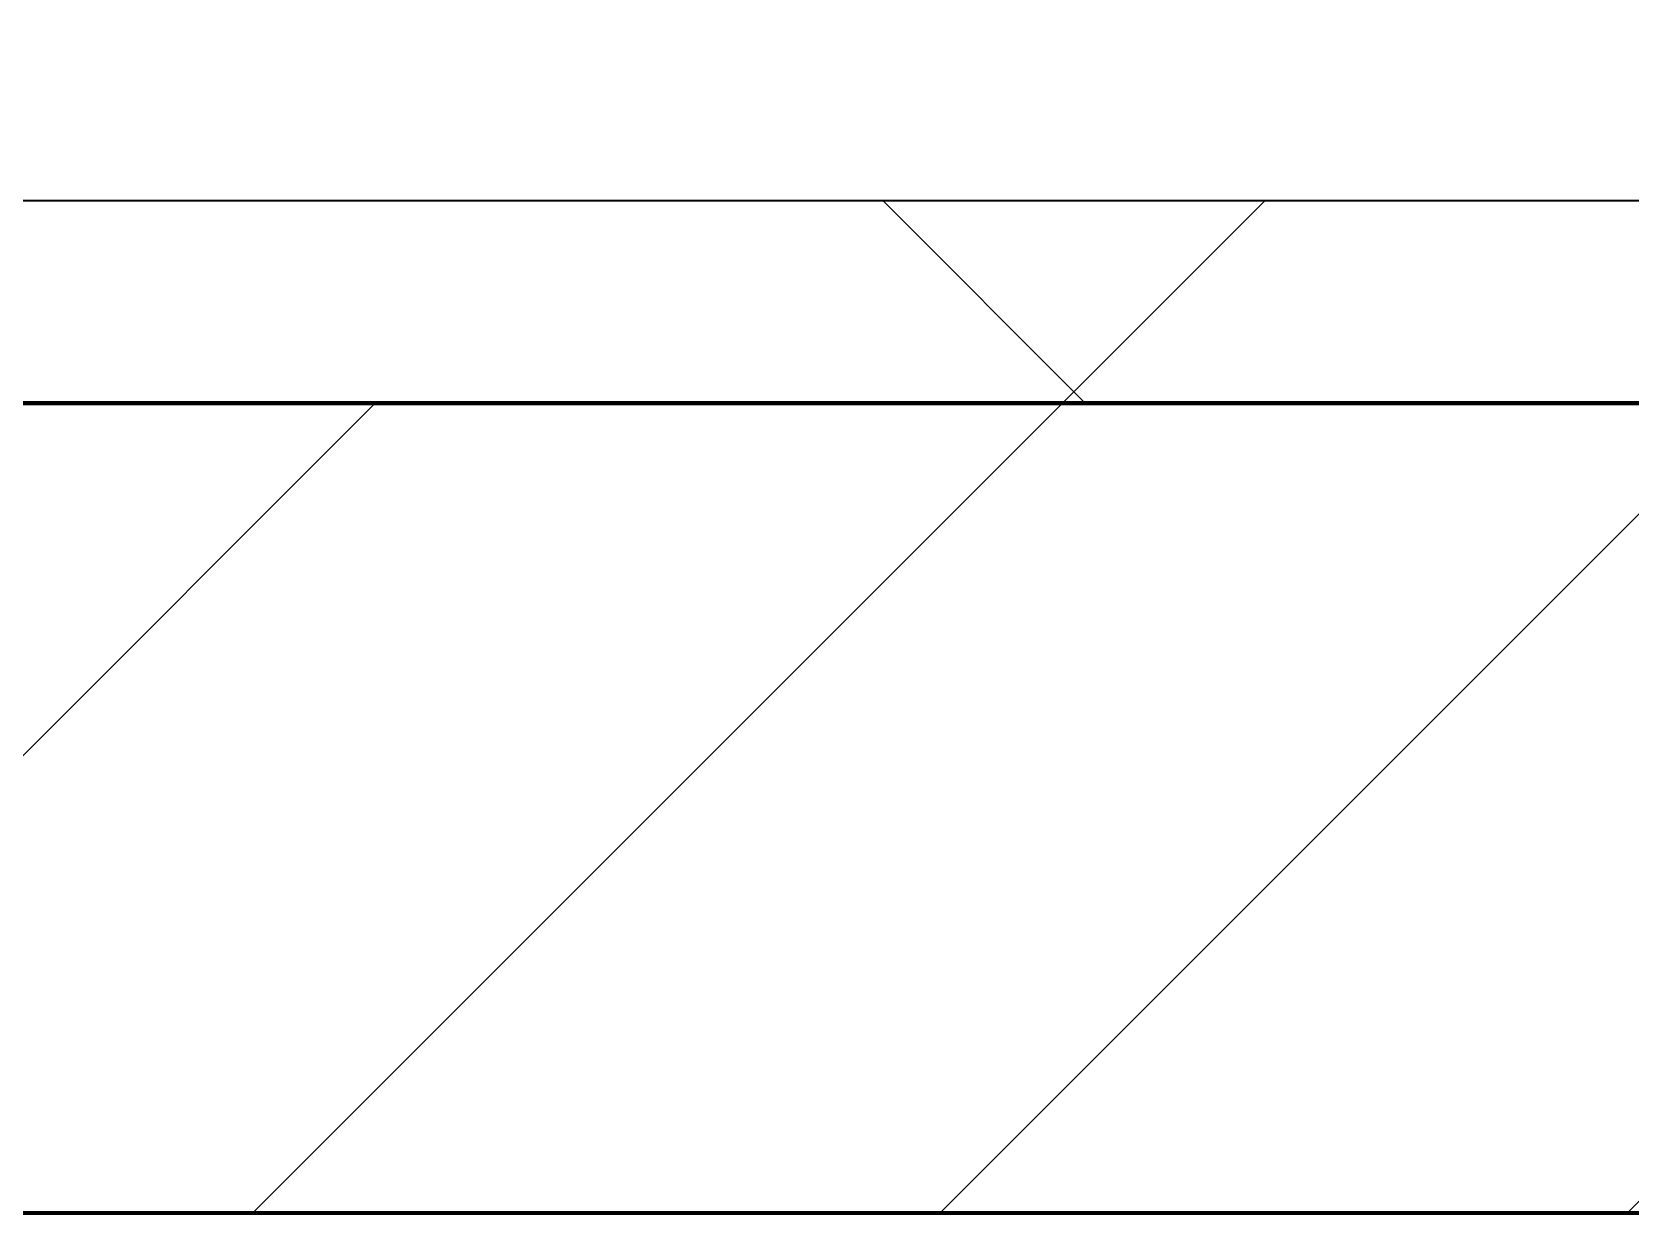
# Model space of a CAD drawing. Header units: millimetres. Extents: x -794334 to -714814, y -17806 to 22403.
# Drawn here: x -762659.6 to -762265, y -4021 to -3729.3 of the extents above; entities that cross this region are included whole.
import ezdxf
from ezdxf.xclip import XClip

# ---------------------------------------------------------------- set-up
doc = ezdxf.new("R2010")
doc.units = ezdxf.units.MM
doc.header["$XCLIPFRAME"] = 0
for name, color, linetype, lineweight in [('A-GLAZ-CURT', 2, 'Continuous', 9), ('A-WALL', 5, 'Continuous', 35), ('A-WALL-FNSH', 2, 'Continuous', 35), ('A-WALL-PATT', 1, 'Continuous', 35), ('WALL-E', 2, 'Continuous', 35)]:
    doc.layers.add(name, color=color, linetype=linetype, lineweight=lineweight)
doc.layers.add('A11_ALU.SOLID SHEET', color=2, linetype='Continuous')

# ---------------------------------------------------------------- blocks, each defined once
blk = doc.blocks.new('PPLS-PP19_Custom Tile Pattern - Custom Tile Pattern-V144-4252-01 ENLARGED CONCOURSE LEVEL - REFLECTED CEILING PLAN - SHEET 3')
at = {"layer": 'A-GLAZ-CURT'}
for p, q in [((-300, 0), (300, 0)), ((300, 0), (-300, 0)), ((195.99, 0), (213.31, 0)), ((213.31, 0), (195.99, 0)), ((230.06, 0), (300, 0)), ((-300, -50), (300, -50)), ((300, -50), (-300, -50))]:
    blk.add_line(p, q, dxfattribs=at)
for points, knots in [([(-126.5, 0), (-122.44, 0), (-108.71, 0), (-86.68, 0), (-63.44, 0), (-54.4, 0), (-48.53, 0), (-30.79, 0), (-18.03, 0), (8.61, 0), (15.02, 0), (22.91, 0), (31, 0), (39.04, 0), (51.19, 0), (58.74, 0), (61.34, 0), (61.45, 0)], [-5231.017328, -5231.017328, -5231.017328, -5231.017328, -4994.692869, -4542.524482, -4008.285538, -3689.699207, -3546.54457, -3315.260113, -2864.387349, -2439.246196, -2084.094819, -1956.422387, -1818.904206, -1645.594513, -1443.202566, -1228.752106, -1120.932285, -1120.932285, -1120.932285, -1120.932285]), ([(76.63, 0), (74.8, 0), (67.65, 0), (53.52, 0), (37, 0), (24.07, 0), (12.82, 0), (-2.9, 0), (-20.62, 0), (-32.81, 0), (-44.85, 0), (-51.43, 0), (-51.79, 0)], [-3095.572228, -3095.572228, -3095.572228, -3095.572228, -2950.589685, -2634.532728, -2313.748533, -2106.613311, -1925.670641, -1617.263037, -1290.787923, -1039.307308, -819.71621, -644.910881, -644.910881, -644.910881, -644.910881]), ([(31.18, 0), (25.97, 0), (11.99, 0), (-13.31, 0), (-32.55, 0), (-42.3, 0)], [-4496.803627, -4496.803627, -4496.803627, -4496.803627, -4222.080604, -3745.412743, -3170.591788, -3170.591788, -3170.591788, -3170.591788]), ([(-36.78, 0), (-32.43, 0), (-19.22, 0), (8.83, 0), (43.36, 0), (70.92, 0), (82.12, 0), (83.66, 0)], [-6191.144455, -6191.144455, -6191.144455, -6191.144455, -5862.463379, -5340.621928, -4573.028122, -4094.177415, -3869.465285, -3869.465285, -3869.465285, -3869.465285]), ([(25.32, 0), (18, 0), (3.24, 0), (-16.58, 0), (-34.76, 0), (-36.04, 0)], [-10345.789827, -10345.789827, -10345.789827, -10345.789827, -9884.23066, -9424.652049, -9182.880979, -9182.880979, -9182.880979, -9182.880979]), ([(25.54, 0), (18.1, 0), (2.64, 0), (-17.84, 0), (-30.57, 0), (-31.82, 0), (-32, 0)], [-3766.694881, -3766.694881, -3766.694881, -3766.694881, -3333.063701, -2994.501669, -2698.150104, -2614.070998, -2614.070998, -2614.070998, -2614.070998]), ([(-30.52, 0), (-27.11, 0), (-17.83, 0), (4.4, 0), (17.96, 0), (25.57, 0)], [-2323.618664, -2323.618664, -2323.618664, -2323.618664, -2142.497158, -1716.209403, -1280.936452, -1280.936452, -1280.936452, -1280.936452]), ([(-28.57, 0), (-26.93, 0), (-20.29, 0), (-11.45, 0), (2.08, 0), (13.15, 0), (21.24, 0), (24.62, 0), (24.72, 0), (24.72, 0)], [-5361.429781, -5361.429781, -5361.429781, -5361.429781, -5261.36855, -5050.479954, -4785.90057, -4596.498881, -4445.288762, -4384.376941, -4376.041937, -4376.041937, -4376.041937, -4376.041937]), ([(-15.19, 0), (-13.07, 0), (7.48, 0), (42.82, 0), (88.72, 0), (120.63, 0), (138.28, 0), (138.53, 0)], [-461.142613, -461.142613, -461.142613, -461.142613, -429.606584, -390.253598, -346.313304, -291.370682, -290.5735, -290.5735, -290.5735, -290.5735]), ([(-2.63, 0), (-2.47, 0), (-1.22, 0), (4.92, 0), (15.97, 0), (22.54, 0), (24.49, 0)], [-226.825321, -226.825321, -226.825321, -226.825321, -220.269177, -206.416616, -198.214427, -187.717507, -187.717507, -187.717507, -187.717507]), ([(103.09, 0), (101.08, 0), (86.31, 0), (63.34, 0), (35.84, 0), (12, 0), (3.08, 0), (-1.67, 0), (-2.25, 0)], [-375.435014, -375.435014, -375.435014, -375.435014, -369.147452, -330.153101, -307.516438, -285.83788, -246.234814, -234.646884, -234.646884, -234.646884, -234.646884]), ([(24.69, 0), (24.54, 0), (20.99, 0), (15.48, 0), (10.8, 0), (9.63, 0)], [-4368.572414, -4368.572414, -4368.572414, -4368.572414, -4306.476363, -4080.000647, -3772.857994, -3772.857994, -3772.857994, -3772.857994]), ([(18.16, 0), (19.15, 0), (22.55, 0), (24.31, 0), (24.88, 0)], [-5700.113719, -5700.113719, -5700.113719, -5700.113719, -5554.232259, -5434.992151, -5434.992151, -5434.992151, -5434.992151]), ([(93.08, 0), (89.53, 0), (84.61, 0), (74.4, 0), (62.26, 0), (51.85, 0), (43.81, 0), (29.53, 0), (20.67, 0), (18.85, 0), (18.16, 0)], [-7462.392379, -7462.392379, -7462.392379, -7462.392379, -7135.649961, -6924.452779, -6738.82075, -6548.303034, -6314.283804, -6135.05769, -5972.647715, -5832.674503, -5832.674503, -5832.674503, -5832.674503]), ([(30.82, 0), (29.27, 0), (27.52, 0), (25.77, 0), (25.59, 0)], [-10462.034656, -10462.034656, -10462.034656, -10462.034656, -10363.088938, -10351.421767, -10351.421767, -10351.421767, -10351.421767]), ([(70.61, 0), (66.16, 0), (55.8, 0), (39.78, 0), (31.51, 0), (26.01, 0)], [-4647.237329, -4647.237329, -4647.237329, -4647.237329, -4326.416877, -4098.545751, -3775.88033, -3775.88033, -3775.88033, -3775.88033]), ([(26.74, 0), (27.66, 0), (30.69, 0), (37.44, 0), (45.92, 0), (57.76, 0), (64.47, 0), (72.74, 0), (75.22, 0), (76.03, 0), (76.21, 0)], [-1258.626777, -1258.626777, -1258.626777, -1258.626777, -1206.526904, -1089.329421, -901.315459, -753.071572, -495.328968, -421.953223, -334.951786, -290.452333, -290.452333, -290.452333, -290.452333]), ([(27.44, 0), (27.9, 0), (29.54, 0), (38.07, 0), (53.39, 0), (71.67, 0), (84.83, 0), (85.88, 0), (90.84, 0), (92.75, 0)], [-5037.309798, -5037.309798, -5037.309798, -5037.309798, -4887.603822, -4705.298446, -4353.683244, -3960.84581, -3759.045785, -3336.541051, -2916.337252, -2916.337252, -2916.337252, -2916.337252]), ([(27.89, 0), (29.09, 0), (33.4, 0), (48.37, 0), (69, 0), (85.27, 0), (93.47, 0)], [-147.777612, -147.777612, -147.777612, -147.777612, -135.792042, -118.513713, -97.899267, -72.701865, -72.701865, -72.701865, -72.701865]), ([(53.18, 0), (53.06, 0), (52.22, 0), (44.99, 0), (36.46, 0), (30.82, 0)], [-622.740158, -622.740158, -622.740158, -622.740158, -566.066452, -360.610861, 0, 0, 0, 0]), ([(136.44, 0), (121.66, 0), (86.93, 0), (51.16, 0), (31.18, 0)], [-106.750556, -106.750556, -106.750556, -106.750556, -59.610984, 0, 0, 0, 0]), ([(93.47, 0), (85.58, 0), (72.72, 0), (57.82, 0), (46.51, 0), (41.18, 0), (36.02, 0), (35.54, 0), (35.54, 0)], [-387.101112, -387.101112, -387.101112, -387.101112, -357.622665, -341.267687, -334.000314, -326.15566, -319.318397, -317.489778, -317.489778, -317.489778, -317.489778]), ([(36.29, 0), (37.77, 0), (48.82, 0), (64.79, 0), (95.91, 0), (124.45, 0), (132.42, 0), (134.6, 0)], [-314.598523, -314.598523, -314.598523, -314.598523, -305.899624, -287.17622, -249.500363, -194.761443, -152.241002, -152.241002, -152.241002, -152.241002]), ([(61.47, 0), (61.47, 0), (61.21, 0), (54.61, 0), (53.71, 0), (53.56, 0)], [-1113.311073, -1113.311073, -1113.311073, -1113.311073, -1096.402191, -891.204116, -747.28819, -747.28819, -747.28819, -747.28819]), ([(76.22, 0), (75.58, 0), (73.64, 0), (71.05, 0), (70.61, 0)], [-193.634889, -193.634889, -193.634889, -193.634889, -31.537676, 0, 0, 0, 0]), ([(114.39, 0), (114.2, 0), (112.08, 0), (105.42, 0), (96.93, 0), (94.09, 0), (93.45, 0)], [-8148.58938, -8148.58938, -8148.58938, -8148.58938, -8105.191388, -7723.759874, -7531.75727, -7473.409143, -7473.409143, -7473.409143, -7473.409143]), ([(94.26, 0), (96.89, 0), (107.19, 0), (116.36, 0), (128.63, 0), (128.95, 0)], [-71.891811, -71.891811, -71.891811, -71.891811, -63.759246, -39.050993, -35.895543, -35.895543, -35.895543, -35.895543]), ([(94.4, 0), (94.4, 0), (94.64, 0), (99.11, 0), (108.97, 0), (120.79, 0), (139.94, 0), (163.31, 0), (185.23, 0), (193.62, 0), (194.69, 0), (194.79, 0)], [-2348.345796, -2348.345796, -2348.345796, -2348.345796, -2310.419338, -2233.599744, -2052.234781, -1843.028543, -1530.39897, -1095.004608, -529.74427, -295.064701, -265.121568, -265.121568, -265.121568, -265.121568]), ([(161.36, 0), (156.52, 0), (142.82, 0), (116.39, 0), (98.1, 0), (94.51, 0)], [-511.278408, -511.278408, -511.278408, -511.278408, -458.593899, -401.860199, -388.397396, -388.397396, -388.397396, -388.397396]), ([(129.02, 0), (129.02, 0), (124.41, 0), (122.35, 0), (114.96, 0), (108.04, 0), (103.09, 0)], [-35.386604, -35.386604, -35.386604, -35.386604, -31.430235, -22.807238, -15.488593, 0, 0, 0, 0]), ([(157.9, 0), (156.77, 0), (151.67, 0), (143.29, 0), (134.04, 0), (126.24, 0), (118.6, 0), (114.23, 0), (111.98, 0), (105.66, 0), (105.23, 0), (105.23, 0)], [-10292.955006, -10292.955006, -10292.955006, -10292.955006, -10098.273015, -9847.788484, -9677.714971, -9567.007022, -9453.21225, -9220.200448, -9012.77275, -8966.157302, -8929.495943, -8929.495943, -8929.495943, -8929.495943]), ([(105.26, 0), (105.52, 0), (111.01, 0), (112.65, 0), (113.59, 0)], [-8920.561005, -8920.561005, -8920.561005, -8920.561005, -8814.835624, -8577.462505, -8577.462505, -8577.462505, -8577.462505]), ([(128.58, 0), (128.8, 0), (130.16, 0), (139.26, 0), (152.67, 0), (159.52, 0), (161, 0), (161.36, 0)], [-633.326174, -633.326174, -633.326174, -633.326174, -627.736123, -618.981161, -602.094757, -592.980799, -588.947752, -588.947752, -588.947752, -588.947752]), ([(137.1, 0), (136, 0), (133.64, 0), (129.87, 0), (129.11, 0)], [-670.405967, -670.405967, -670.405967, -670.405967, -651.020627, -640.742133, -640.742133, -640.742133, -640.742133]), ([(161.41, 0), (161.18, 0), (160.41, 0), (158.35, 0), (157.85, 0), (157.77, 0)], [-10703.07277, -10703.07277, -10703.07277, -10703.07277, -10666.779182, -10580.760289, -10550.278881, -10550.278881, -10550.278881, -10550.278881]), ([(300, 0), (286.53, 0), (254.22, 0), (207.11, 0), (177.41, 0), (159.34, 0), (158.33, 0), (158.3, 0)], [-285.253232, -285.253232, -285.253232, -285.253232, -244.693688, -187.987675, -143.776725, -129.632772, -123.352749, -123.352749, -123.352749, -123.352749]), ([(159.07, 0), (159.13, 0), (159.6, 0), (160.13, 0), (160.63, 0)], [-115.643202, -115.643202, -115.643202, -115.643202, -114.681583, -107.933655, -107.933655, -107.933655, -107.933655]), ([(193.8, 0), (193.33, 0), (190.11, 0), (183.13, 0), (171, 0), (163.08, 0), (162.1, 0), (161.78, 0)], [-11665.349007, -11665.349007, -11665.349007, -11665.349007, -11565.880756, -11105.624034, -10839.086983, -10768.332124, -10721.828131, -10721.828131, -10721.828131, -10721.828131]), ([(168.37, 0), (167.68, 0), (165.87, 0), (163.56, 0), (162.06, 0)], [-543.375029, -543.375029, -543.375029, -543.375029, -530.793311, -513.85548, -513.85548, -513.85548, -513.85548]), ([(162.49, 0), (163.58, 0), (166.98, 0), (174.15, 0), (185.98, 0), (208.82, 0), (219.42, 0), (230.06, 0)], [-100.224108, -100.224108, -100.224108, -100.224108, -87.660824, -65.295536, -41.623857, -24.459831, 0, 0, 0, 0]), ([(162.75, 0), (165.4, 0), (170.91, 0), (172.61, 0), (172.61, 0)], [-111.264224, -111.264224, -111.264224, -111.264224, -56.742688, -19.085662, -19.085662, -19.085662, -19.085662]), ([(247.1, 0), (246.76, 0), (245.04, 0), (238.34, 0), (226.56, 0), (221.1, 0), (200.27, 0), (182.99, 0), (174.27, 0), (169.67, 0), (168.99, 0)], [-9649.085549, -9649.085549, -9649.085549, -9649.085549, -9581.591397, -9406.094246, -9221.510254, -9016.44624, -8717.832359, -8253.978395, -8152.463617, -8069.855175, -8069.855175, -8069.855175, -8069.855175]), ([(215.22, 0), (214.62, 0), (210.55, 0), (203.98, 0), (187.54, 0), (175.3, 0), (169.49, 0)], [-203.825446, -203.825446, -203.825446, -203.825446, -198.527383, -184.406837, -162.427601, -142.916156, -142.916156, -142.916156, -142.916156]), ([(171.51, 0), (176.48, 0), (193.23, 0), (201.73, 0), (208.81, 0), (213.9, 0), (241.96, 0), (266.73, 0), (281.71, 0), (291.06, 0), (294.95, 0), (296.36, 0)], [-7971.819559, -7971.819559, -7971.819559, -7971.819559, -7784.112253, -7606.717214, -7289.299508, -7042.621073, -6582.165592, -6068.460911, -5766.029927, -5566.724884, -5331.280472, -5331.280472, -5331.280472, -5331.280472]), ([(172.07, 0), (177.66, 0), (187.87, 0), (201.08, 0), (207.47, 0), (213.96, 0), (215.11, 0)], [-255.364076, -255.364076, -255.364076, -255.364076, -237.955587, -223.92608, -215.862851, -208.75215, -208.75215, -208.75215, -208.75215]), ([(300, 0), (288.22, 0), (262, 0), (230.43, 0), (219.94, 0), (219.02, 0)], [-12528.858583, -12528.858583, -12528.858583, -12528.858583, -11905.454923, -11162.864862, -10856.732305, -10856.732305, -10856.732305, -10856.732305]), ([(219.9, 0), (220.86, 0), (227.84, 0), (242.06, 0), (246.54, 0), (246.96, 0)], [-10670.940496, -10670.940496, -10670.940496, -10670.940496, -10511.382485, -9925.173265, -9834.877357, -9834.877357, -9834.877357, -9834.877357]), ([(284.76, 0), (284.76, 0), (285.09, 0), (287.47, 0), (293.59, 0), (297.76, 0), (300, 0)], [-4110.630118, -4110.630118, -4110.630118, -4110.630118, -4053.389046, -3959.664717, -3862.421465, -3746.95702, -3746.95702, -3746.95702, -3746.95702]), ([(297.14, 0), (295.55, 0), (291.41, 0), (285.38, 0), (284.87, 0)], [-4780.749963, -4780.749963, -4780.749963, -4780.749963, -4358.271401, -4143.037883, -4143.037883, -4143.037883, -4143.037883])]:
    blk.add_open_spline(points, degree=3, knots=knots, dxfattribs=at)
for points in [[(80.35, 0), (79.57, 0), (78.27, 0), (76.63, 0)], [(84.06, 0), (83.48, 0), (82.41, 0), (81.72, 0)], [(161.39, 0), (162.04, 0), (162.39, 0), (162.75, 0)], [(168.74, 0), (168.74, 0), (169.81, 0), (171.51, 0)], [(195.11, 0), (194.91, 0), (194.44, 0), (193.8, 0)]]:
    blk.add_open_spline(points, degree=3, dxfattribs=at)
blk = doc.blocks.new('PPLS-PP19_Custom Tile Pattern - Custom Tile Pattern-V145-4252-01 ENLARGED CONCOURSE LEVEL - REFLECTED CEILING PLAN - SHEET 3')
at = {"layer": 'A-GLAZ-CURT'}
for p, q in [((-300, 0), (300, 0)), ((300, 0), (-300, 0)), ((-293.07, 0), (-275.75, 0)), ((-275.75, 0), (-293.07, 0)), ((-222.32, 0), (-205, 0)), ((-205, 0), (-222.32, 0)), ((-300, -50), (300, -50)), ((300, -50), (-300, -50))]:
    blk.add_line(p, q, dxfattribs=at)
at = {"layer": 'A-GLAZ-CURT', "flags": 128}
for points in [[(-300, 0), (-291.56, 0), (-283.3, 0), (-275.2, 0), (-267.26, 0), (-259.45, 0), (-251.77, 0), (-244.2, 0), (-236.74, 0), (-229.36, 0), (-222.06, 0), (-214.83, 0), (-207.71, 0), (-200.76, 0), (-194.02, 0), (-187.54, 0), (-181.38, 0)], [(-184.81, 0), (-190.44, 0), (-196.37, 0), (-202.58, 0), (-209.04, 0), (-215.73, 0), (-222.63, 0), (-229.72, 0), (-236.97, 0), (-244.39, 0), (-251.96, 0), (-259.67, 0), (-267.51, 0), (-275.48, 0), (-283.55, 0), (-291.73, 0), (-300, 0)]]:
    blk.add_lwpolyline(points, dxfattribs=at)
at = {"layer": 'A-GLAZ-CURT'}
for points, knots in [([(-300, 0), (-284.65, 0), (-236.57, 0), (-195.48, 0), (-170.1, 0), (-167.15, 0)], [-5323.127839, -5323.127839, -5323.127839, -5323.127839, -4502.809032, -2700.551212, -2457.928373, -2457.928373, -2457.928373, -2457.928373]), ([(-167.37, 0), (-181.88, 0), (-217.06, 0), (-262.56, 0), (-294.48, 0), (-300, 0)], [-16248.745155, -16248.745155, -16248.745155, -16248.745155, -15131.813646, -13729.592194, -13439.944408, -13439.944408, -13439.944408, -13439.944408]), ([(-167.19, 0), (-168.81, 0), (-175.73, 0), (-185.59, 0), (-209.77, 0), (-232.01, 0), (-255.22, 0), (-262.59, 0), (-264.9, 0), (-265.4, 0)], [-2113.556996, -2113.556996, -2113.556996, -2113.556996, -2029.680487, -1755.085331, -1400.429864, -858.079193, -543.655514, -208.940337, 0, 0, 0, 0]), ([(-258.6, 0), (-257.91, 0), (-254.26, 0), (-241.25, 0), (-225.99, 0), (-213.1, 0), (-200.2, 0), (-185.97, 0), (-174.83, 0), (-167.17, 0)], [-5722.54675, -5722.54675, -5722.54675, -5722.54675, -5657.471696, -5413.335975, -5017.494783, -4832.723979, -4666.091899, -4349.945572, -4010.979606, -4010.979606, -4010.979606, -4010.979606]), ([(-133.82, 0), (-135.51, 0), (-137.8, 0), (-149.31, 0), (-162.01, 0), (-177.91, 0), (-199.46, 0), (-216.65, 0), (-231.26, 0), (-233.46, 0), (-234, 0)], [-2731.647847, -2731.647847, -2731.647847, -2731.647847, -2418.507304, -2308.929706, -2113.765672, -1763.376603, -1422.553702, -978.033455, -846.069444, -682.911962, -682.911962, -682.911962, -682.911962]), ([(-233.49, 0), (-233.44, 0), (-232.38, 0), (-230.74, 0), (-225.3, 0), (-223.63, 0)], [-455.274641, -455.274641, -455.274641, -455.274641, -440.605512, -119.536984, 0, 0, 0, 0]), ([(-223.63, 0), (-219.39, 0), (-206.17, 0), (-188.58, 0), (-169.02, 0), (-152.12, 0), (-136.84, 0), (-127.33, 0), (-124.19, 0), (-123.43, 0), (-123.28, 0)], [-5463.295695, -5463.295695, -5463.295695, -5463.295695, -5161.076232, -4739.070012, -4465.409639, -4149.119819, -3839.893365, -3647.167523, -3488.92562, -3439.852845, -3439.852845, -3439.852845, -3439.852845])]:
    blk.add_open_spline(points, degree=3, knots=knots, dxfattribs=at)
blk = doc.blocks.new('*U1029')
at = {"layer": 'A-GLAZ-CURT'}
for name, p in [('PPLS-PP19_Custom Tile Pattern - Custom Tile Pattern-V144-4252-01 ENLARGED CONCOURSE LEVEL - REFLECTED CEILING PLAN - SHEET 3', (16202.37, -7350)), ('PPLS-PP19_Custom Tile Pattern - Custom Tile Pattern-V145-4252-01 ENLARGED CONCOURSE LEVEL - REFLECTED CEILING PLAN - SHEET 3', (16802.37, -7350))]:
    blk.add_blockref(name, p, dxfattribs=at)
blk = doc.blocks.new('*U1630')
blk.add_lwpolyline([(22690, -750), (19166.45, -750), (19116.45, -700), (18966.44, -550), (-101025.39, -550), (-101025.39, -6704.96), (-96300, -6704.96), (-96300, -7350), (-94497.63, -7350), (17250, -7350), (17250, -6849.96), (18300, -6849.96), (22690, -6849.96)], close=True)

msp = doc.modelspace()

# ---------------------------------------------------------------- block references
at = {"layer": 'A11_ALU.SOLID SHEET'}
ref = msp.add_blockref('*U1630', (-744681.24, 3579.02), dxfattribs=at)
XClip(ref).set_block_clipping_path([(-45802.4668593339, -9620.0029952967), (23702.8690583039, 10334.9999958097)])

# ---------------------------------------------------------------- next in the draw order: hatches: boundary and pattern name
at = {"layer": 'A-WALL-PATT', "lineweight": 9}
h = msp.add_hatch(dxfattribs=at)
h.set_pattern_fill('FP_5', color=256, style=0, pattern_type=2)
h.set_pattern_definition([(45, (0, 0), (-212.13203, 212.13203), []), (135, (0, 0), (-212.13203, -212.13203), [])])
h.paths.add_polyline_path([(-727630.24, -3820.98), (-727382.37, -3820.98), (-727382.37, -3770.98), (-790483.7, -3770.98), (-790483.7, -3820.98), (-727766, -3820.98)])
h = msp.add_hatch(dxfattribs=at)
h.set_pattern_fill('FP_2', color=256, style=0, pattern_type=2)
h.set_pattern_definition([(45, (0, 0), (-84.852814, 84.852814), [])])
h.paths.add_polyline_path([(-727382.37, -4020.98), (-727382.37, -3820.98), (-790483.7, -3820.98), (-790483.7, -4020.98), (-727494.49, -4020.98)])

# ---------------------------------------------------------------- next in the draw order: linework, layer by layer
at = {"layer": 'A-WALL', "color": 7, "lineweight": 70}
for p, q in [((-763580, -3820.98), (-762380, -3820.98)), ((-762380, -3820.98), (-763580, -3820.98)), ((-762380, -3820.98), (-759980, -3820.98)), ((-759980, -3820.98), (-762380, -3820.98)), ((-762380, -4020.98), (-763580, -4020.98)), ((-759980, -4020.98), (-762380, -4020.98))]:
    msp.add_line(p, q, dxfattribs=at)
at = {"layer": 'A-WALL-FNSH', "color": 250}
for p, q in [((-763580, -3770.98), (-762380, -3770.98)), ((-762380, -3770.98), (-759980, -3770.98))]:
    msp.add_line(p, q, dxfattribs=at)
at = {"layer": 'WALL-E'}
for p, q in [((-727382.37, -4020.98), (-790483.7, -4020.98)), ((-790483.7, -4020.98), (-727382.37, -4020.98))]:
    msp.add_line(p, q, dxfattribs=at)

# ---------------------------------------------------------------- next in the draw order: block references
msp.add_blockref('*U1029', (-778882.37, 3579.02))

doc.saveas('drawing.dxf')
